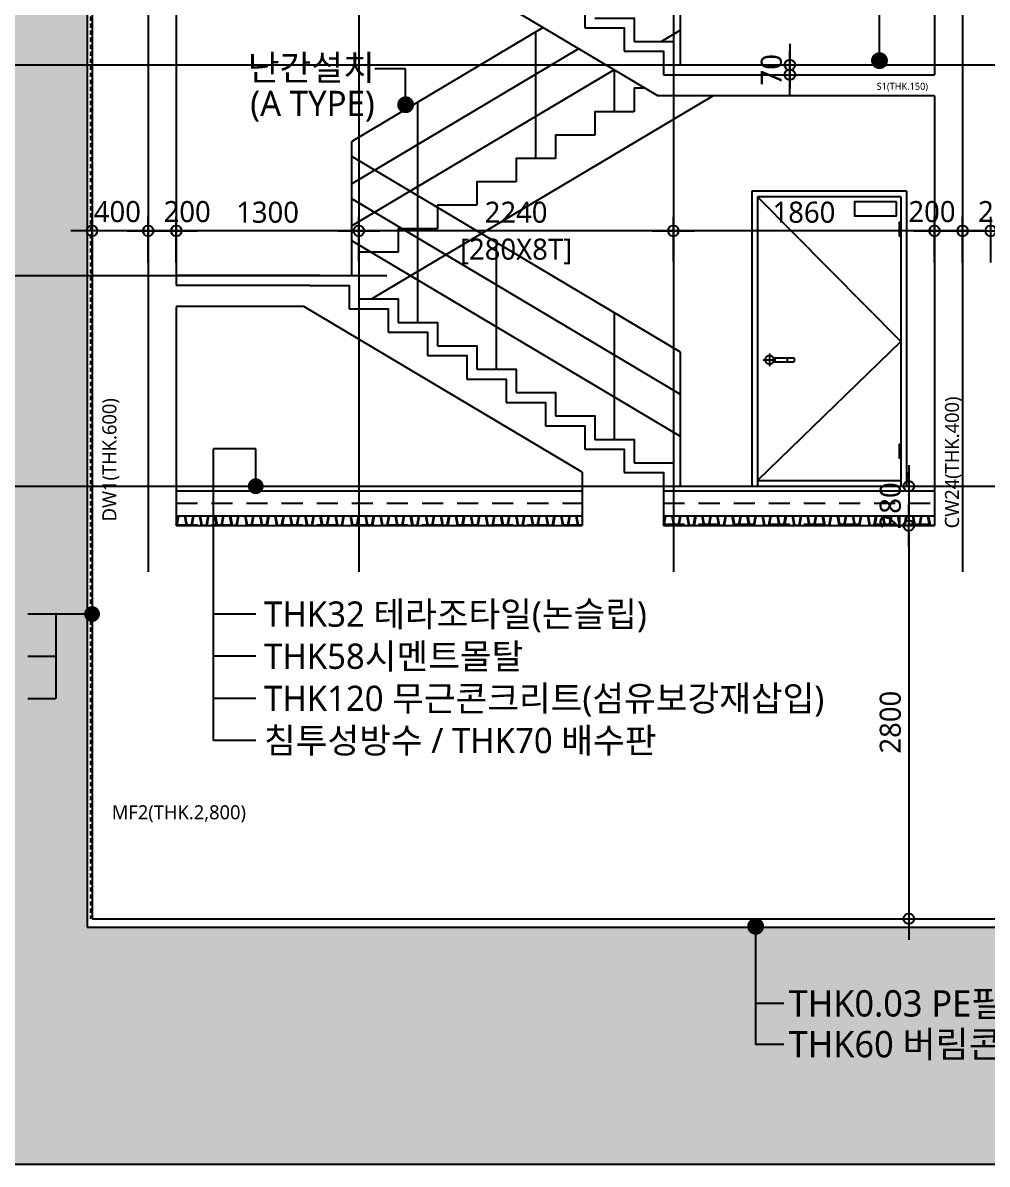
# Model space of a CAD drawing. Header units: millimetres. Extents: x 81033 to 452328, y -17390 to 42241.
# Drawn here: x 275350 to 282218, y 1404 to 9530 of the extents above; entities that cross this region are included whole.
import ezdxf
from ezdxf.enums import TextEntityAlignment as Align

# ---------------------------------------------------------------- set-up
doc = ezdxf.new("R2010")
doc.units = ezdxf.units.MM
doc.header["$LTSCALE"] = 100
doc.header["$MEASUREMENT"] = 0
doc.header["$PDSIZE"] = -10
for name, pattern in [('-HID', [2.5, 1.5, -1]), ('CEN', [62, 60, -1, 0, -1]), ('HID', [2.5, 1.5, -1])]:
    doc.linetypes.add(name, pattern=pattern)
doc.layers.get('0').update_dxf_attribs({"linetype": 'CONTINUOUS'})
doc.layers.get('Defpoints').update_dxf_attribs({"color": 171, "linetype": 'CONTINUOUS'})
for name, color, linetype in [('CEN(ST)', 1, 'CEN'), ('center(창호)', 1, 'CEN'), ('CON', 2, 'CONTINUOUS'), ('DOOR', 4, 'CONTINUOUS'), ('DOOR-ELE', 252, 'CONTINUOUS'), ('ELE-6', 8, 'CONTINUOUS'), ('FIN', 8, 'CONTINUOUS'), ('FIN-1', 6, 'CONTINUOUS'), ('FIN-2', 9, 'CONTINUOUS'), ('HAN', 9, 'CONTINUOUS'), ('HAT 254', 254, 'CONTINUOUS'), ('HAT-252', 252, 'CONTINUOUS'), ('LED', 7, 'CONTINUOUS'), ('NDIM', 7, 'CONTINUOUS'), ('OPEN', 1, '-HID'), ('TEXT(MIN)', 7, 'CONTINUOUS'), ('TEXT(노트)', 7, 'CONTINUOUS'), ('WIPEOUT', 7, 'CONTINUOUS'), ('wire-meshes', 1, 'CONTINUOUS'), ('배수판', 5, 'CONTINUOUS')]:
    doc.layers.add(name, color=color, linetype=linetype)
doc.layers.add('NUMBER', color=171, linetype='CONTINUOUS', plot=False)
doc.styles.add('CGS', font='cgse', dxfattribs={"bigfont": 'cgs'})
doc.styles.add('나눔바른고딕', font='NanumBarunGothic.ttf')
doc.dimstyles.new('NDIM 1200', dxfattribs={"dimscale": 75, "dimtxt": 3, "dimasz": 1, "dimexe": 2, "dimexo": 2, "dimgap": 1, "dimtad": 1, "dimdec": 0, "dimdsep": 46, "dimtxsty": 'CGS', "dimblk": 'DOT0', "dimcen": 1, "dimdle": 8, "dimclrd": 256, "dimclre": 256, "dimclrt": 256, "dimadec": 0, "dimazin": 0, "dimtfac": 1, "dimtdec": 0, "dimtix": 1, "dimtmove": 2, "dimatfit": 3, "dimldrblk": 'DOT0', "dimfxl": 1, "dimtolj": 1, "dimtzin": 0, "dimlwd": -1, "dimlwe": -1, "dimarcsym": 0})

# ---------------------------------------------------------------- blocks, each defined once
blk = doc.blocks.new('A$Cf4a16f9c')
blk.add_wipeout([(0, 0), (1100, 0), (1100, 2100), (0, 2100)]).dxf.layer = 'WIPEOUT'
at = {"layer": 'center(창호)'}
for p, q in [((80, 900), (170, 900)), ((125, 945), (125, 855))]:
    blk.add_line(p, q, dxfattribs=at)
at = {"layer": 'DOOR', "ltscale": 1000}
for p, q in [((0, 2100), (0, 0)), ((1100, 2100), (0, 2100)), ((40, 2060), (40, 0)), ((1060, 2060), (40, 2060)), ((1060, 2060), (1060, 0)), ((1100, 2100), (1100, 0)), ((0, 0), (1100, 0)), ((40, 40), (1060, 40))]:
    blk.add_line(p, q, dxfattribs=at)
blk.add_circle((125, 900), 30, dxfattribs=at)
at = {"layer": 'DOOR-ELE', "ltscale": 1000}
for p, q in [((151, 915), (300, 915)), ((250, 915), (250, 885)), ((300, 915), (300, 885)), ((151, 885), (300, 885))]:
    blk.add_line(p, q, dxfattribs=at)
for points in [[(1030, 2025), (730, 2025), (730, 1925), (1030, 1925)], [(1060, 1780), (1050, 1780), (1050, 1880), (1060, 1880)], [(1060, 200), (1050, 200), (1050, 300), (1060, 300)]]:
    blk.add_lwpolyline(points, close=True, dxfattribs=at)
at = {"layer": 'OPEN', "ltscale": 700}
for p, q in [((40, 2060), (1060, 1030)), ((1060, 1030), (40, 40))]:
    blk.add_line(p, q, dxfattribs=at)
blk = doc.blocks.new('DOT0')
blk.add_line((-3, 0), (3, 0))
at = {"color": 6}
blk.add_circle((0, 0), 0.75, dxfattribs=at)
blk = doc.blocks.new('*D708')
at = {"layer": 'Defpoints', "color": 0, "ltscale": 0.4, "transparency": 16777216}
for p in [(277743.4, 8048.9), (277743.4, 7730.6), (279983.4, 7730.6)]:
    blk.add_point(p, dxfattribs=at)
at = {"layer": 'NDIM', "ltscale": 0.4, "transparency": 16777216}
for p, q in [((277743.4, 7830.6), (277743.4, 8148.9)), ((279983.4, 7830.6), (279983.4, 8148.9)), ((279933.4, 8048.9), (277793.4, 8048.9))]:
    blk.add_line(p, q, dxfattribs=at)
at = {"layer": 'NDIM', "ltscale": 0.4, "transparency": 16777216, "xscale": 50, "yscale": 50, "zscale": 50, "rotation": 180}
blk.add_blockref('DOT0', (277743.4, 8048.9), dxfattribs=at)
at = {"layer": 'NDIM', "ltscale": 0.4, "transparency": 16777216, "xscale": 50, "yscale": 50, "zscale": 50}
blk.add_blockref('DOT0', (279983.4, 8048.9), dxfattribs=at)
at = {"layer": 'NDIM', "ltscale": 0.4, "transparency": 16777216, "char_height": 150, "attachment_point": 5, "style": '나눔바른고딕'}
for s, insert in [('\\A1;2240', (278863.4, 8180.4)), ('\\A1;[280X8T]', (278863.4, 7901.8))]:
    blk.add_mtext(s, dxfattribs=dict(at, insert=insert))
blk = doc.blocks.new('*D709')
at = {"layer": 'Defpoints', "color": 0, "ltscale": 0.4, "transparency": 16777216}
for p in [(276443.4, 8048.9), (276443.4, 7730.6), (277743.4, 7730.6)]:
    blk.add_point(p, dxfattribs=at)
at = {"layer": 'NDIM', "ltscale": 0.4, "transparency": 16777216}
for p, q in [((276443.4, 7830.6), (276443.4, 8148.9)), ((277743.4, 7830.6), (277743.4, 8148.9)), ((277693.4, 8048.9), (276493.4, 8048.9))]:
    blk.add_line(p, q, dxfattribs=at)
at = {"layer": 'NDIM', "ltscale": 0.4, "transparency": 16777216, "xscale": 50, "yscale": 50, "zscale": 50, "rotation": 180}
blk.add_blockref('DOT0', (276443.4, 8048.9), dxfattribs=at)
at = {"layer": 'NDIM', "ltscale": 0.4, "transparency": 16777216, "xscale": 50, "yscale": 50, "zscale": 50}
blk.add_blockref('DOT0', (277743.4, 8048.9), dxfattribs=at)
at = {"layer": 'NDIM', "ltscale": 0.4, "transparency": 16777216, "insert": (277093.4, 8180.5), "char_height": 150, "attachment_point": 5, "style": '나눔바른고딕'}
blk.add_mtext('\\A1;1300', dxfattribs=at)
blk = doc.blocks.new('*D710')
at = {"layer": 'Defpoints', "color": 0, "ltscale": 0.4, "transparency": 16777216}
for p in [(279983.4, 8048.9), (279983.4, 7730.6), (281843.4, 7730.6)]:
    blk.add_point(p, dxfattribs=at)
at = {"layer": 'NDIM', "ltscale": 0.4, "transparency": 16777216}
for p, q in [((279983.4, 7830.6), (279983.4, 8148.9)), ((281843.4, 7830.6), (281843.4, 8148.9)), ((281793.4, 8048.9), (280033.4, 8048.9))]:
    blk.add_line(p, q, dxfattribs=at)
at = {"layer": 'NDIM', "ltscale": 0.4, "transparency": 16777216, "xscale": 50, "yscale": 50, "zscale": 50, "rotation": 180}
blk.add_blockref('DOT0', (279983.4, 8048.9), dxfattribs=at)
at = {"layer": 'NDIM', "ltscale": 0.4, "transparency": 16777216, "xscale": 50, "yscale": 50, "zscale": 50}
blk.add_blockref('DOT0', (281843.4, 8048.9), dxfattribs=at)
at = {"layer": 'NDIM', "ltscale": 0.4, "transparency": 16777216, "insert": (280913.4, 8180.5), "char_height": 150, "attachment_point": 5, "style": '나눔바른고딕'}
blk.add_mtext('\\A1;1860', dxfattribs=at)
blk = doc.blocks.new('*D718')
at = {"layer": 'Defpoints', "color": 0, "ltscale": 0.4, "transparency": 16777216}
for p in [(281843.4, 8048.9), (281843.4, 7723.8), (282043.4, 7723.8)]:
    blk.add_point(p, dxfattribs=at)
at = {"layer": 'NDIM', "ltscale": 0.4, "transparency": 16777216}
for p, q in [((281843.4, 7823.8), (281843.4, 8148.9)), ((282043.4, 7823.8), (282043.4, 8148.9)), ((281993.4, 8048.9), (281893.4, 8048.9))]:
    blk.add_line(p, q, dxfattribs=at)
at = {"layer": 'NDIM', "ltscale": 0.4, "transparency": 16777216, "xscale": 50, "yscale": 50, "zscale": 50, "rotation": 180}
blk.add_blockref('DOT0', (281843.4, 8048.9), dxfattribs=at)
at = {"layer": 'NDIM', "ltscale": 0.4, "transparency": 16777216, "xscale": 50, "yscale": 50, "zscale": 50}
blk.add_blockref('DOT0', (282043.4, 8048.9), dxfattribs=at)
at = {"layer": 'NDIM', "ltscale": 0.4, "transparency": 16777216, "insert": (281825.2, 8184.9), "char_height": 150, "attachment_point": 5, "style": '나눔바른고딕'}
blk.add_mtext('\\A1;200', dxfattribs=at)
blk = doc.blocks.new('*D719')
at = {"layer": 'Defpoints', "color": 0, "ltscale": 0.4, "transparency": 16777216}
for p in [(282243.4, 8048.9), (282043.4, 7723.8), (282243.4, 7723.8)]:
    blk.add_point(p, dxfattribs=at)
at = {"layer": 'NDIM', "ltscale": 0.4, "transparency": 16777216}
for p, q in [((282043.4, 7823.8), (282043.4, 8148.9)), ((282243.4, 7823.8), (282243.4, 8148.9)), ((282093.4, 8048.9), (282193.4, 8048.9))]:
    blk.add_line(p, q, dxfattribs=at)
at = {"layer": 'NDIM', "ltscale": 0.4, "transparency": 16777216, "xscale": 50, "yscale": 50, "zscale": 50, "rotation": 180}
blk.add_blockref('DOT0', (282043.4, 8048.9), dxfattribs=at)
at = {"layer": 'NDIM', "ltscale": 0.4, "transparency": 16777216, "xscale": 50, "yscale": 50, "zscale": 50}
blk.add_blockref('DOT0', (282243.4, 8048.9), dxfattribs=at)
at = {"layer": 'NDIM', "ltscale": 0.4, "transparency": 16777216, "insert": (282320.9, 8184.9), "char_height": 150, "attachment_point": 5, "style": '나눔바른고딕'}
blk.add_mtext('\\A1;200', dxfattribs=at)
blk = doc.blocks.new('*D720')
at = {"layer": 'Defpoints', "color": 0, "ltscale": 0.4, "transparency": 16777216}
for p in [(275843.4, 8048.9), (275843.4, 7723.8), (276243.4, 7723.8)]:
    blk.add_point(p, dxfattribs=at)
at = {"layer": 'NDIM', "ltscale": 0.4, "transparency": 16777216}
for p, q in [((275843.4, 7823.8), (275843.4, 8148.9)), ((276243.4, 7823.8), (276243.4, 8148.9)), ((276193.4, 8048.9), (275893.4, 8048.9))]:
    blk.add_line(p, q, dxfattribs=at)
at = {"layer": 'NDIM', "ltscale": 0.4, "transparency": 16777216, "xscale": 50, "yscale": 50, "zscale": 50, "rotation": 180}
blk.add_blockref('DOT0', (275843.4, 8048.9), dxfattribs=at)
at = {"layer": 'NDIM', "ltscale": 0.4, "transparency": 16777216, "xscale": 50, "yscale": 50, "zscale": 50}
blk.add_blockref('DOT0', (276243.4, 8048.9), dxfattribs=at)
at = {"layer": 'NDIM', "ltscale": 0.4, "transparency": 16777216, "insert": (276023.7, 8184.9), "char_height": 150, "attachment_point": 5, "style": '나눔바른고딕'}
blk.add_mtext('\\A1;400', dxfattribs=at)
blk = doc.blocks.new('*D721')
at = {"layer": 'Defpoints', "color": 0, "ltscale": 0.4, "transparency": 16777216}
for p in [(276443.4, 8048.9), (276243.4, 7723.8), (276443.4, 7723.8)]:
    blk.add_point(p, dxfattribs=at)
at = {"layer": 'NDIM', "ltscale": 0.4, "transparency": 16777216}
for p, q in [((276243.4, 7823.8), (276243.4, 8148.9)), ((276443.4, 7823.8), (276443.4, 8148.9)), ((276293.4, 8048.9), (276393.4, 8048.9))]:
    blk.add_line(p, q, dxfattribs=at)
at = {"layer": 'NDIM', "ltscale": 0.4, "transparency": 16777216, "xscale": 50, "yscale": 50, "zscale": 50, "rotation": 180}
blk.add_blockref('DOT0', (276243.4, 8048.9), dxfattribs=at)
at = {"layer": 'NDIM', "ltscale": 0.4, "transparency": 16777216, "xscale": 50, "yscale": 50, "zscale": 50}
blk.add_blockref('DOT0', (276443.4, 8048.9), dxfattribs=at)
at = {"layer": 'NDIM', "ltscale": 0.4, "transparency": 16777216, "insert": (276520.9, 8184.9), "char_height": 150, "attachment_point": 5, "style": '나눔바른고딕'}
blk.add_mtext('\\A1;200', dxfattribs=at)
blk = doc.blocks.new('*D1198')
at = {"layer": 'Defpoints', "color": 0, "ltscale": 0.4, "transparency": 16777216}
for p in [(281235.5, 6230.6), (281235.5, 5950.6), (281660.5, 5950.6)]:
    blk.add_point(p, dxfattribs=at)
at = {"layer": 'NDIM', "ltscale": 0.4, "transparency": 16777216}
for p, q in [((281660.5, 6280.6), (281660.5, 6330.6)), ((281335.5, 6230.6), (281760.5, 6230.6)), ((281660.5, 6230.6), (281660.5, 5950.6)), ((281335.5, 5950.6), (281760.5, 5950.6)), ((281660.5, 5900.6), (281660.5, 5850.6))]:
    blk.add_line(p, q, dxfattribs=at)
at = {"layer": 'NDIM', "ltscale": 0.4, "transparency": 16777216, "xscale": 50, "yscale": 50, "zscale": 50}
for p, rotation in [((281660.5, 6230.6), 270), ((281660.5, 5950.6), 90)]:
    blk.add_blockref('DOT0', p, dxfattribs=dict(at, rotation=rotation))
at = {"layer": 'NDIM', "ltscale": 0.4, "transparency": 16777216, "insert": (281529.1, 6090.6), "char_height": 150, "attachment_point": 5, "rotation": 90, "style": '나눔바른고딕'}
blk.add_mtext('\\A1;280', dxfattribs=at)
blk = doc.blocks.new('*D1199')
at = {"layer": 'Defpoints', "color": 0, "ltscale": 0.4, "transparency": 16777216}
for p in [(281235.5, 5950.6), (281235.5, 3150.6), (281660.5, 3150.6)]:
    blk.add_point(p, dxfattribs=at)
at = {"layer": 'NDIM', "ltscale": 0.4, "transparency": 16777216}
for p, q in [((281335.5, 5950.6), (281760.5, 5950.6)), ((281660.5, 5900.6), (281660.5, 3200.6)), ((281335.5, 3150.6), (281760.5, 3150.6))]:
    blk.add_line(p, q, dxfattribs=at)
at = {"layer": 'NDIM', "ltscale": 0.4, "transparency": 16777216, "xscale": 50, "yscale": 50, "zscale": 50}
for p, rotation in [((281660.5, 5950.6), 90), ((281660.5, 3150.6), 270)]:
    blk.add_blockref('DOT0', p, dxfattribs=dict(at, rotation=rotation))
at = {"layer": 'NDIM', "ltscale": 0.4, "transparency": 16777216, "insert": (281529.1, 4550.6), "char_height": 150, "attachment_point": 5, "rotation": 90, "style": '나눔바른고딕'}
blk.add_mtext('\\A1;2800', dxfattribs=at)
blk = doc.blocks.new('*D1203')
at = {"layer": 'Defpoints', "color": 0, "ltscale": 0.4, "transparency": 16777216}
for p in [(280388.4, 9230.6), (280388.4, 9160.6), (280813.4, 9160.6)]:
    blk.add_point(p, dxfattribs=at)
at = {"layer": 'NDIM', "ltscale": 0.4, "transparency": 16777216}
for p, q in [((280813.4, 9280.6), (280813.4, 9330.6)), ((280488.4, 9230.6), (280913.4, 9230.6)), ((280813.4, 9230.6), (280813.4, 9160.6)), ((280488.4, 9160.6), (280913.4, 9160.6)), ((280813.4, 9110.6), (280813.4, 9060.6))]:
    blk.add_line(p, q, dxfattribs=at)
at = {"layer": 'NDIM', "ltscale": 0.4, "transparency": 16777216, "xscale": 50, "yscale": 50, "zscale": 50}
for p, rotation in [((280813.4, 9230.6), 270), ((280813.4, 9160.6), 90)]:
    blk.add_blockref('DOT0', p, dxfattribs=dict(at, rotation=rotation))
at = {"layer": 'NDIM', "ltscale": 0.4, "transparency": 16777216, "insert": (280681.9, 9195.6), "char_height": 150, "attachment_point": 5, "rotation": 90, "style": '나눔바른고딕'}
blk.add_mtext('\\A1;70', dxfattribs=at)

msp = doc.modelspace()

# ---------------------------------------------------------------- hatches: boundary and pattern name
at = {"layer": 'HAT 254', "ltscale": 1000}
h = msp.add_hatch(color=256, dxfattribs=at)
h.dxf.hatch_style = 1
h.paths.add_polyline_path([(275808.4, 14980.6), (275744.3, 14980.6), (274593.4, 14030.6), (273643.4, 14030.6), (273643.4, 1403.6), (275808.4, 1403.6), (290893.4, 1403.6), (290893.4, 3090.6), (275808.4, 3090.6)])

# ---------------------------------------------------------------- linework, layer by layer
at = {"layer": 'CEN(ST)', "ltscale": 10000}
for p, q in [((276243.4, 38730.6), (276243.4, 5621.2)), ((277743.4, 38730.6), (277743.4, 5621.2)), ((282043.4, 38730.6), (282043.4, 5621.2)), ((279983.4, 12230.6), (279983.4, 5621.2)), ((273643.4, 9230.6), (282672.7, 9230.6)), ((273643.4, 7730.6), (277942.5, 7730.6))]:
    msp.add_line(p, q, dxfattribs=at)
at = {"layer": 'CON', "ltscale": 10000}
for p, q in [((275843.4, 15124.2), (275843.4, 3150.6)), ((281843.4, 12010.6), (281843.4, 9160.6)), ((276443.4, 10510.6), (276443.4, 7660.6)), ((281843.4, 9010.6), (281843.4, 5950.6)), ((276443.4, 7510.6), (276443.4, 5950.6)), ((279333.4, 6331.2), (279333.4, 5950.6)), ((276443.4, 5950.6), (279333.4, 5950.6)), ((279913.4, 5950.6), (281843.4, 5950.6)), ((275843.4, 3150.6), (289193.4, 3150.6))]:
    msp.add_line(p, q, dxfattribs=at)
for points in [[(281843.4, 9010.6), (279872.1, 9010.6), (277352.1, 10510.6), (276443.4, 10510.6)], [(279073.4, 9660.6), (279353.4, 9660.6), (279353.4, 9493.9)], [(279353.4, 9493.9), (279633.4, 9493.9), (279633.4, 9327.2)], [(279633.4, 9327.2), (279913.4, 9327.2), (279913.4, 9160.6)], [(279913.4, 9160.6), (281843.4, 9160.6)], [(277393.4, 7660.6), (276443.4, 7660.6)], [(277393.4, 7660.6), (277673.4, 7660.6), (277673.4, 7493.9)], [(279333.4, 6331.2), (277352.1, 7510.6), (276443.4, 7510.6)], [(277673.4, 7493.9), (277953.4, 7493.9), (277953.4, 7327.2)], [(277953.4, 7327.2), (278233.4, 7327.2), (278233.4, 7160.6)], [(278233.4, 7160.6), (278513.4, 7160.6), (278513.4, 6993.9)], [(278513.4, 6993.9), (278793.4, 6993.9), (278793.4, 6827.2)], [(278793.4, 6827.2), (279073.4, 6827.2), (279073.4, 6660.6)], [(279073.4, 6660.6), (279353.4, 6660.6), (279353.4, 6493.9)], [(279353.4, 6493.9), (279633.4, 6493.9), (279633.4, 6327.2)], [(279633.4, 6327.2), (279913.4, 6327.2), (279913.4, 5950.6)]]:
    msp.add_lwpolyline(points, dxfattribs=at)
at = {"layer": 'Defpoints', "ltscale": 1000}
msp.add_lwpolyline([(273643.4, 38730.6), (273643.4, 1403.6), (290893.4, 1403.6), (290893.4, 38730.6)], dxfattribs=at)
at = {"layer": 'ELE-6', "ltscale": 10000}
for points in [[(279782.5, 9063.9), (279703.4, 9063.9), (279703.4, 8897.2)], [(280267.4, 9010.6), (277837, 7563.9)], [(279703.4, 8897.2), (279423.4, 8897.2), (279423.4, 8730.6)], [(279423.4, 8730.6), (279143.4, 8730.6), (279143.4, 8563.9)], [(279143.4, 8563.9), (278863.4, 8563.9), (278863.4, 8397.2)], [(278863.4, 8397.2), (278583.4, 8397.2), (278583.4, 8230.6)], [(278583.4, 8230.6), (278303.4, 8230.6), (278303.4, 8063.9)], [(278303.4, 8063.9), (278023.4, 8063.9), (278023.4, 7897.2)], [(278023.4, 7897.2), (277743.4, 7897.2), (277743.4, 7730.6)]]:
    msp.add_lwpolyline(points, dxfattribs=at)
at = {"layer": 'FIN', "ltscale": 1000}
for p, q in [((276443.4, 6230.6), (279333.4, 6230.6)), ((276443.4, 6198.6), (279333.4, 6198.6)), ((276443.4, 6020.6), (279333.4, 6020.6)), ((279913.4, 6020.6), (281843.4, 6020.6))]:
    msp.add_line(p, q, dxfattribs=at)
at = {"layer": 'FIN-1', "ltscale": 10000}
for points in [[(279423.4, 9563.9), (279703.4, 9563.9), (279703.4, 9397.2)], [(279703.4, 9397.2), (279983.4, 9397.2), (279983.4, 9230.6)], [(279983.4, 9230.6), (281843.4, 9230.6)], [(277463.4, 7730.6), (276443.4, 7730.6)], [(277463.4, 7730.6), (277743.4, 7730.6), (277743.4, 7563.9)], [(277743.4, 7563.9), (278023.4, 7563.9), (278023.4, 7397.2)], [(278023.4, 7397.2), (278303.4, 7397.2), (278303.4, 7230.6)], [(278303.4, 7230.6), (278583.4, 7230.6), (278583.4, 7063.9)], [(278583.4, 7063.9), (278863.4, 7063.9), (278863.4, 6897.2)], [(278863.4, 6897.2), (279143.4, 6897.2), (279143.4, 6730.6)], [(279143.4, 6730.6), (279423.4, 6730.6), (279423.4, 6563.9)], [(279423.4, 6563.9), (279703.4, 6563.9), (279703.4, 6397.2)], [(279703.4, 6397.2), (279983.4, 6397.2), (279983.4, 6230.6)]]:
    msp.add_lwpolyline(points, dxfattribs=at)
at = {"layer": 'FIN-2', "ltscale": 0.5}
for p, q in [((275808.4, 15124.2), (275808.4, 3090.6)), ((275808.4, 3090.6), (289228.4, 3090.6))]:
    msp.add_line(p, q, dxfattribs=at)
at = {"layer": 'HAN', "ltscale": 10000}
for p, q in [((280033.4, 9230.6), (280033.4, 10184.1)), ((279056.9, 9495.8), (277693.4, 8684.1)), ((279003.4, 8563.9), (279003.4, 9463.9)), ((280033.4, 9477), (279899.4, 9397.2)), ((279308.9, 9345.8), (277693.4, 8384.1)), ((279560.9, 9195.8), (277693.4, 8084.1)), ((279563.4, 8897.2), (279563.4, 9194.3)), ((278163.4, 8063.9), (278163.4, 8963.9)), ((277693.4, 7730.6), (277693.4, 8684.1)), ((280033.4, 7184.1), (277693.4, 8577)), ((278163.4, 7397.2), (278163.4, 8297.2)), ((280033.4, 6884.1), (277693.4, 8277)), ((280033.4, 6584.1), (277693.4, 7977)), ((278723.4, 7063.9), (278723.4, 7963.9)), ((279563.4, 6563.9), (279563.4, 7463.9)), ((280033.4, 6230.6), (280033.4, 7184.1))]:
    msp.add_line(p, q, dxfattribs=at)
at = {"layer": 'HAT-252', "linetype": 'HID', "ltscale": 0.2}
msp.add_line((275833.4, 15124.2), (275833.4, 3150.6), dxfattribs=at)
at = {"layer": 'HAT-252', "linetype": '-HID'}
for p, q in [((276443.4, 5955.6), (279333.4, 5955.6)), ((279913.4, 5960.6), (281843.4, 5960.6))]:
    msp.add_line(p, q, dxfattribs=at)
at = {"layer": 'LED'}
for p, q in [((276709.3, 4420.2), (276709.3, 6496.7)), ((277009.3, 6496.7), (276709.3, 6496.7)), ((277009.3, 6198.6), (277009.3, 6496.7)), ((275843.4, 5320.2), (275386, 5320.2)), ((275586, 5320.2), (275586, 4719.7)), ((277009.3, 5320.2), (276709.3, 5320.2)), ((275386, 5019.7), (275586, 5019.7)), ((277009.3, 5020.2), (276709.3, 5020.2)), ((275386, 4719.7), (275586, 4719.7)), ((277009.3, 4720.2), (276709.3, 4720.2)), ((277009.3, 4420.2), (276709.3, 4420.2))]:
    msp.add_line(p, q, dxfattribs=at)
at = {"layer": 'LED', "const_width": 56.2}
for points in [[(277009.3, 6258.7, 1), (277009.3, 6202.4, 1)], [(275843.4, 5348.3, 1), (275843.4, 5292.1, 1)]]:
    msp.add_lwpolyline(points, format="xyb", close=True, dxfattribs=at)
at = {"layer": 'NDIM', "ltscale": 10000}
msp.add_line((280769.3, 2548.6), (280569.3, 2548.6), dxfattribs=at)
at = {"layer": 'wire-meshes', "linetype": 'HID'}
for p, q in [((276443.4, 6109.6), (279333.4, 6109.6)), ((279913.4, 6109.6), (281843.4, 6109.6))]:
    msp.add_line(p, q, dxfattribs=at)
at = {"layer": '배수판'}
for points in [[(276443.4, 5953.9), (276455.2, 6020.6), (276507, 6020.6), (276518.9, 5953.9), (276550.6, 5953.9), (276562.5, 6020.6), (276614.2, 6020.6), (276626.1, 5953.9), (276657.8, 5953.9), (276669.7, 6020.6), (276721.5, 6020.6), (276733.3, 5953.9), (276765, 5953.9), (276776.9, 6020.6), (276828.7, 6020.6), (276840.6, 5953.9), (276872.2, 5953.9), (276884.1, 6020.6), (276935.9, 6020.6), (276947.8, 5953.9), (276979.4, 5953.9), (276991.3, 6020.6), (277043.1, 6020.6), (277055, 5953.9), (277086.6, 5953.9), (277098.5, 6020.6), (277150.3, 6020.6), (277162.2, 5953.9), (277193.8, 5953.9), (277205.7, 6020.6), (277257.5, 6020.6), (277269.4, 5953.9), (277301, 5953.9), (277312.9, 6020.6), (277364.7, 6020.6), (277376.6, 5953.9), (277408.2, 5953.9), (277420.1, 6020.6), (277471.9, 6020.6), (277483.8, 5953.9), (277515.5, 5953.9), (277527.3, 6020.6), (277579.1, 6020.6), (277591, 5953.9), (277622.7, 5953.9), (277634.6, 6020.6), (277686.3, 6020.6), (277698.2, 5953.9), (277729.9, 5953.9), (277741.8, 6020.6), (277793.6, 6020.6), (277805.4, 5953.9), (277837.1, 5953.9), (277849, 6020.6), (277900.8, 6020.6), (277912.6, 5953.9), (277944.3, 5953.9), (277956.2, 6020.6), (278008, 6020.6), (278019.9, 5953.9), (278051.5, 5953.9), (278063.4, 6020.6), (278115.2, 6020.6), (278127.1, 5953.9), (278158.7, 5953.9), (278170.6, 6020.6), (278222.4, 6020.6), (278234.3, 5953.9), (278265.9, 5953.9), (278277.8, 6020.6), (278329.6, 6020.6), (278341.5, 5953.9), (278373.1, 5953.9), (278385, 6020.6), (278436.8, 6020.6), (278448.7, 5953.9), (278480.3, 5953.9), (278492.2, 6020.6), (278544, 6020.6), (278555.9, 5953.9), (278587.6, 5953.9), (278599.4, 6020.6), (278651.2, 6020.6), (278663.1, 5953.9), (278694.8, 5953.9), (278706.6, 6020.6), (278758.4, 6020.6), (278770.3, 5953.9), (278802, 5953.9), (278813.9, 6020.6), (278865.6, 6020.6), (278877.5, 5953.9), (278909.2, 5953.9), (278921.1, 6020.6), (278972.9, 6020.6), (278984.7, 5953.9), (279016.4, 5953.9), (279028.3, 6020.6), (279080.1, 6020.6), (279092, 5953.9), (279123.6, 5953.9), (279135.5, 6020.6), (279187.3, 6020.6), (279199.2, 5953.9), (279230.8, 5953.9), (279242.7, 6020.6), (279294.5, 6020.6), (279306.4, 5953.9), (279333.4, 5953.9)], [(279333.4, 5950.6), (279303.4, 5950.6), (279291.5, 6017.2), (279245.6, 6017.2), (279233.7, 5950.6), (279196.2, 5950.6), (279184.3, 6017.2), (279138.4, 6017.2), (279126.5, 5950.6), (279089, 5950.6), (279077.1, 6017.2), (279031.2, 6017.2), (279019.3, 5950.6), (278981.8, 5950.6), (278969.9, 6017.2), (278924, 6017.2), (278912.1, 5950.6), (278874.6, 5950.6), (278862.7, 6017.2), (278816.8, 6017.2), (278804.9, 5950.6), (278767.4, 5950.6), (278755.5, 6017.2), (278709.6, 6017.2), (278697.7, 5950.6), (278660.2, 5950.6), (278648.3, 6017.2), (278602.4, 6017.2), (278590.5, 5950.6), (278553, 5950.6), (278541.1, 6017.2), (278495.2, 6017.2), (278483.3, 5950.6), (278445.8, 5950.6), (278433.9, 6017.2), (278388, 6017.2), (278376.1, 5950.6), (278338.5, 5950.6), (278326.7, 6017.2), (278280.7, 6017.2), (278268.9, 5950.6), (278231.3, 5950.6), (278219.5, 6017.2), (278173.5, 6017.2), (278161.7, 5950.6), (278124.1, 5950.6), (278112.2, 6017.2), (278066.3, 6017.2), (278054.4, 5950.6), (278016.9, 5950.6), (278005, 6017.2), (277959.1, 6017.2), (277947.2, 5950.6), (277909.7, 5950.6), (277897.8, 6017.2), (277851.9, 6017.2), (277840, 5950.6), (277802.5, 5950.6), (277790.6, 6017.2), (277744.7, 6017.2), (277732.8, 5950.6), (277695.3, 5950.6), (277683.4, 6017.2), (277637.5, 6017.2), (277625.6, 5950.6), (277588.1, 5950.6), (277576.2, 6017.2), (277530.3, 6017.2), (277518.4, 5950.6), (277480.9, 5950.6), (277469, 6017.2), (277423.1, 6017.2), (277411.2, 5950.6), (277373.7, 5950.6), (277361.8, 6017.2), (277315.9, 6017.2), (277304, 5950.6), (277266.5, 5950.6), (277254.6, 6017.2), (277208.7, 6017.2), (277196.8, 5950.6), (277159.2, 5950.6), (277147.4, 6017.2), (277101.4, 6017.2), (277089.6, 5950.6), (277052, 5950.6), (277040.1, 6017.2), (276994.2, 6017.2), (276982.3, 5950.6), (276944.8, 5950.6), (276932.9, 6017.2), (276887, 6017.2), (276875.1, 5950.6), (276837.6, 5950.6), (276825.7, 6017.2), (276779.8, 6017.2), (276767.9, 5950.6), (276730.4, 5950.6), (276718.5, 6017.2), (276672.6, 6017.2), (276660.7, 5950.6), (276623.2, 5950.6), (276611.3, 6017.2), (276565.4, 6017.2), (276553.5, 5950.6), (276516, 5950.6), (276504.1, 6017.2), (276458.2, 6017.2), (276446.3, 5950.6)], [(279913.4, 5953.9), (279925.2, 6020.6), (279977, 6020.6), (279988.9, 5953.9), (280020.6, 5953.9), (280032.5, 6020.6), (280084.2, 6020.6), (280096.1, 5953.9), (280127.8, 5953.9), (280139.7, 6020.6), (280191.5, 6020.6), (280203.3, 5953.9), (280235, 5953.9), (280246.9, 6020.6), (280298.7, 6020.6), (280310.6, 5953.9), (280342.2, 5953.9), (280354.1, 6020.6), (280405.9, 6020.6), (280417.8, 5953.9), (280449.4, 5953.9), (280461.3, 6020.6), (280513.1, 6020.6), (280525, 5953.9), (280556.6, 5953.9), (280568.5, 6020.6), (280620.3, 6020.6), (280632.2, 5953.9), (280663.8, 5953.9), (280675.7, 6020.6), (280727.5, 6020.6), (280739.4, 5953.9), (280771, 5953.9), (280782.9, 6020.6), (280834.7, 6020.6), (280846.6, 5953.9), (280878.2, 5953.9), (280890.1, 6020.6), (280941.9, 6020.6), (280953.8, 5953.9), (280985.5, 5953.9), (280997.3, 6020.6), (281049.1, 6020.6), (281061, 5953.9), (281092.7, 5953.9), (281104.6, 6020.6), (281156.3, 6020.6), (281168.2, 5953.9), (281199.9, 5953.9), (281211.8, 6020.6), (281263.6, 6020.6), (281275.4, 5953.9), (281307.1, 5953.9), (281319, 6020.6), (281370.8, 6020.6), (281382.6, 5953.9), (281414.3, 5953.9), (281426.2, 6020.6), (281478, 6020.6), (281489.9, 5953.9), (281521.5, 5953.9), (281533.4, 6020.6), (281585.2, 6020.6), (281597.1, 5953.9), (281628.7, 5953.9), (281640.6, 6020.6), (281692.4, 6020.6), (281704.3, 5953.9), (281735.9, 5953.9), (281747.8, 6020.6), (281799.6, 6020.6), (281811.5, 5953.9), (281843.1, 5953.9), (281843.4, 5956.2)], [(281843.4, 5950.6), (281808.5, 5950.6), (281796.7, 6017.2), (281750.7, 6017.2), (281738.9, 5950.6), (281701.3, 5950.6), (281689.5, 6017.2), (281643.5, 6017.2), (281631.7, 5950.6), (281594.1, 5950.6), (281582.2, 6017.2), (281536.3, 6017.2), (281524.4, 5950.6), (281486.9, 5950.6), (281475, 6017.2), (281429.1, 6017.2), (281417.2, 5950.6), (281379.7, 5950.6), (281367.8, 6017.2), (281321.9, 6017.2), (281310, 5950.6), (281272.5, 5950.6), (281260.6, 6017.2), (281214.7, 6017.2), (281202.8, 5950.6), (281165.3, 5950.6), (281153.4, 6017.2), (281107.5, 6017.2), (281095.6, 5950.6), (281058.1, 5950.6), (281046.2, 6017.2), (281000.3, 6017.2), (280988.4, 5950.6), (280950.9, 5950.6), (280939, 6017.2), (280893.1, 6017.2), (280881.2, 5950.6), (280843.7, 5950.6), (280831.8, 6017.2), (280785.9, 6017.2), (280774, 5950.6), (280736.5, 5950.6), (280724.6, 6017.2), (280678.7, 6017.2), (280666.8, 5950.6), (280629.2, 5950.6), (280617.4, 6017.2), (280571.4, 6017.2), (280559.6, 5950.6), (280522, 5950.6), (280510.1, 6017.2), (280464.2, 6017.2), (280452.3, 5950.6), (280414.8, 5950.6), (280402.9, 6017.2), (280357, 6017.2), (280345.1, 5950.6), (280307.6, 5950.6), (280295.7, 6017.2), (280249.8, 6017.2), (280237.9, 5950.6), (280200.4, 5950.6), (280188.5, 6017.2), (280142.6, 6017.2), (280130.7, 5950.6), (280093.2, 5950.6), (280081.3, 6017.2), (280035.4, 6017.2), (280023.5, 5950.6), (279986, 5950.6), (279974.1, 6017.2), (279928.2, 6017.2), (279916.3, 5950.6)]]:
    msp.add_lwpolyline(points, dxfattribs=at)

# ---------------------------------------------------------------- texts
at = {"layer": 'NUMBER', "style": '나눔바른고딕'}
msp.add_text('S1(THK.150)', height=50, dxfattribs=at).set_placement((281797.3, 9077.9), align=Align.MIDDLE_RIGHT)
for s, p in [('DW1(THK.600)', (275966.7, 5980.6)), ('CW24(THK.400)', (281967.7, 5930.6))]:
    msp.add_text(s, height=100, rotation=90, dxfattribs=at).set_placement(p, align=Align.MIDDLE_LEFT)
msp.add_text('MF2(THK.2,800)', height=100, dxfattribs=at).set_placement((275983.8, 3908.9), align=Align.MIDDLE_LEFT)
at = {"layer": 'TEXT(MIN)', "style": '나눔바른고딕'}
for s, p in [('난간설치', (277856.8, 9211.1)), ('(A TYPE)', (277856.8, 8955.9))]:
    msp.add_text(s, height=180, dxfattribs=at).set_placement(p, align=Align.MIDDLE_RIGHT)
for s, p in [('THK32 테라조타일(논슬립)', (277068.3, 5320.2)), ('THK58시멘트몰탈', (277068.3, 5020.2)), ('THK120 무근콘크리트(섬유보강재삽입)', (277068.3, 4720.2)), ('침투성방수 / THK70 배수판', (277068.3, 4420.2))]:
    msp.add_text(s, height=180, dxfattribs=at).set_placement(p, align=Align.MIDDLE_LEFT)
at = {"layer": 'TEXT(노트)', "style": '나눔바른고딕'}
for s, p in [('THK0.03 PE필름 2겹', (280805.3, 2548.6)), ('THK60 버림콘크리트', (280805.3, 2258.1))]:
    msp.add_text(s, height=187.5, dxfattribs=at).set_placement(p, align=Align.MIDDLE_LEFT)

# ---------------------------------------------------------------- dimensions: what is measured, and where the dimension line sits
at = {"layer": 'NDIM', "ltscale": 0.4}
for base, p1, p2, angle, picture, middle in [((280813.4, 9160.6), (280388.4, 9230.6), (280388.4, 9160.6), 270, '*D1203', (280681.9, 9195.6)), ((276443.4, 8048.9), (277743.4, 7730.6), (276443.4, 7730.6), 180, '*D709', (277093.4, 8180.5)), ((281660.5, 3150.6), (281235.5, 5950.6), (281235.5, 3150.6), 270, '*D1199', (281529.1, 4550.6))]:
    dim = msp.add_linear_dim(base=base, p1=p1, p2=p2, angle=angle, dimstyle='NDIM 1200', override={"dimscale": 50, "dimtxsty": '나눔바른고딕'}, dxfattribs=at)
    dim.commit()
    dim.dimension.update_dxf_attribs({"geometry": picture, "text_midpoint": middle})
dim = msp.add_linear_dim(base=(275843.4, 8048.9), p1=(276243.4, 7723.8), p2=(275843.4, 7723.8), angle=180, dimstyle='NDIM 1200', override={"dimscale": 50, "dimtxsty": '나눔바른고딕'}, dxfattribs=at)
dim.commit()
dim.dimension.update_dxf_attribs({"geometry": '*D720', "text_midpoint": (276023.7, 8184.9), "dimtype": 160})
for base, p1, p2, picture, middle in [((276443.4, 8048.9), (276243.4, 7723.8), (276443.4, 7723.8), '*D721', (276520.9, 8184.9)), ((282243.4, 8048.9), (282043.4, 7723.8), (282243.4, 7723.8), '*D719', (282320.9, 8184.9))]:
    dim = msp.add_linear_dim(base=base, p1=p1, p2=p2, dimstyle='NDIM 1200', override={"dimscale": 50, "dimtxsty": '나눔바른고딕'}, dxfattribs=at)
    dim.commit()
    dim.dimension.update_dxf_attribs({"geometry": picture, "text_midpoint": middle, "dimtype": 160})
dim = msp.add_linear_dim(base=(277743.4, 8048.9), p1=(279983.4, 7730.6), p2=(277743.4, 7730.6), angle=180, text='<>\\X[280X8T]', dimstyle='NDIM 1200', override={"dimscale": 50, "dimtxsty": '나눔바른고딕'}, dxfattribs=at)
dim.commit()
dim.dimension.update_dxf_attribs({"geometry": '*D708', "text_midpoint": (278863.4, 8048.9)})

# ---------------------------------------------------------------- leaders
at = {"layer": 'NDIM', "ltscale": 10000}
for points in [[(281451.4, 9260.6), (281451.4, 10488.6), (281251.4, 10488.6)], [(278076.8, 8946.6), (278076.8, 9202.6), (277857, 9202.6)], [(280569.3, 3097.2), (280569.3, 2258.1), (280769.3, 2258.1)]]:
    msp.add_leader(points, dimstyle='NDIM 1200', override={"dimscale": 120, "dimasz": 1, "dimgap": 1, "dimtad": 0, "dimldrblk": 'Dot'}, dxfattribs=at)

# ---------------------------------------------------------------- next in the draw order: block references
at = {"ltscale": 0.1}
msp.add_blockref('A$Cf4a16f9c', (280543.4, 6230.6), dxfattribs=at)

# ---------------------------------------------------------------- next in the draw order: linework, layer by layer
at = {"layer": 'CEN(ST)', "ltscale": 10000}
msp.add_line((273643.4, 6230.6), (290893.4, 6230.6), dxfattribs=at)
at = {"layer": 'FIN', "ltscale": 1000}
for p, q in [((279913.4, 6230.6), (281843.4, 6230.6)), ((279913.4, 6198.6), (281843.4, 6198.6))]:
    msp.add_line(p, q, dxfattribs=at)

# ---------------------------------------------------------------- next in the draw order: dimensions: what is measured, and where the dimension line sits
at = {"layer": 'NDIM', "ltscale": 0.4}
for base, p1, p2, angle, picture, middle in [((279983.4, 8048.9), (281843.4, 7730.6), (279983.4, 7730.6), 180, '*D710', (280913.4, 8180.5)), ((281660.5, 5950.6), (281235.5, 6230.6), (281235.5, 5950.6), 270, '*D1198', (281529.1, 6090.6))]:
    dim = msp.add_linear_dim(base=base, p1=p1, p2=p2, angle=angle, dimstyle='NDIM 1200', override={"dimscale": 50, "dimtxsty": '나눔바른고딕'}, dxfattribs=at)
    dim.commit()
    dim.dimension.update_dxf_attribs({"geometry": picture, "text_midpoint": middle})
dim = msp.add_linear_dim(base=(281843.4, 8048.9), p1=(282043.4, 7723.8), p2=(281843.4, 7723.8), angle=180, dimstyle='NDIM 1200', override={"dimscale": 50, "dimtxsty": '나눔바른고딕'}, dxfattribs=at)
dim.commit()
dim.dimension.update_dxf_attribs({"geometry": '*D718', "text_midpoint": (281825.2, 8184.9), "dimtype": 160})

doc.saveas('drawing.dxf')
